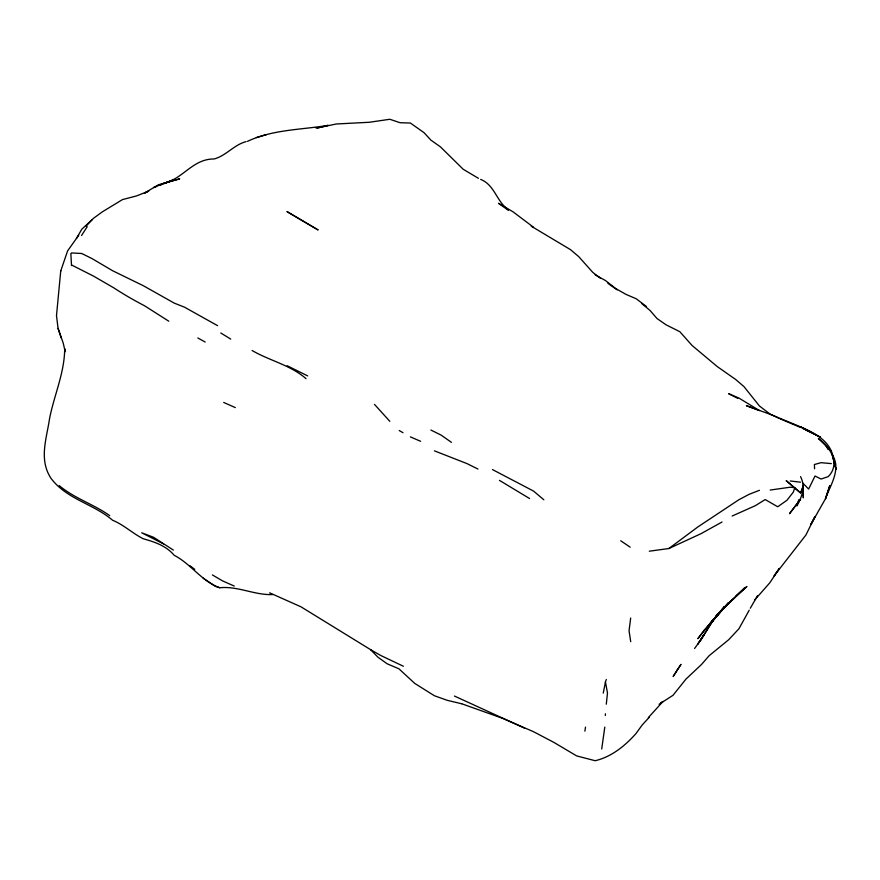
<?xml version="1.0" encoding="UTF-8"?>
<svg xmlns="http://www.w3.org/2000/svg" width="880" height="880" viewBox="0 0 880 880"><rect width="100%" height="100%" fill="white"/><g stroke="black" fill="none" stroke-linecap="round" stroke-linejoin="round"><path stroke-width="1.32" d="M64.68 349.36C64.35 373.219 54.153 395.263 49.599 418.385C46.651 438.559 38.632 459.448 50.974 478.291L51.183 478.577C66.935 499.367 93.522 503.855 112.585 520.245C123.827 524.821 132.583 533.445 143.385 538.813C154.814 541.97 166.309 545.897 174.196 555.291C191.037 563.937 201.762 581.405 219.736 587.741C237.919 585.904 254.54 595.265 272.657 594.583M605.319 715.506L605.44 713.768M60.753 270.688L56.496 315.645L58.069 328.416L63.272 343.277L65.186 351.692L65.131 349.107M604.802 727.067L601.711 749.001M606.287 704.209L607.486 693.044L605.44 681.912L606.331 679.492M71.511 265.595L70.851 253.561M630.674 618.024L629.057 630.806L630.718 641.707M584.903 731.181L585.497 727.1M603.262 693.121L605.44 681.912M800.536 476.641C805.695 486.057 801.933 497.387 796.818 505.945L798.831 499.697M60.621 271.326L67.584 250.921L78.749 235.191M829.906 485.661L825.473 498.773L810.799 524.579L815.012 516.45L805.97 534.952L774.136 575.85L779.306 568.458M801.24 492.195L803.242 485.947L803.308 497.838L802.989 488.444M829.664 485.694L825.473 498.773C830.302 485.067 840.994 470.316 832.865 455.631C828.883 439.494 812.724 432.113 798.809 426.096L769.725 414.15L746.383 405.691L759.462 410.586L738.925 398.068L728.662 393.701L737.737 398.354M81.532 235.543L87.219 226.677M800.536 492.921L786.324 480.722L800.536 492.921L803.242 485.947M749.199 610.236L738.925 628.771L728.662 639.749L709.126 655.721L701.591 664.389L685.982 679.085L673.002 695.31L659.065 704.275M750.31 608.234L757.504 595.694M76.439 238.48L81.785 229.229L92.048 219.736M694.584 648.483L700.689 640.156L713.57 619.443L711.359 622.6L725.087 606.804L722.216 609.565M700.689 640.156L714.263 618.574M779.306 568.513L769.725 582.901L754.567 600.116M715.792 616.297L717.42 614.24M717.035 615.582L711.337 622.589L720.599 611.633M718.388 613.646L724.603 606.529L708.125 625.845L728.662 602.492L716.485 615.901L697.851 638.682L704.066 630.245L724.944 606.727L718.388 613.756L744.733 587.741L726 605.913M711.018 622.402L716.452 615.923M722.282 609.631L724.801 606.65L722.029 609.499M718.388 613.976L724.801 606.65M649.33 717.2L642.224 724.955L636.053 733.48C625.064 745.844 611.589 756.844 595.177 760.727L576.664 755.909L554.103 742.522L533.566 731.72L502.766 718.41L461.835 703.802M86.152 226.072L93.39 218.383L102.454 211.772L122.452 199.606L136.587 195.91L148.775 191.092L144.463 193.226M648.34 717.629L663.058 701.415L660.902 702.801M725.087 606.804L717.761 614.438L725.021 607.046M718.388 613.756L724.922 607.134M724.911 606.991L722.106 609.708L732.776 599.401M728.662 603.361L746.9 586.487L736.23 595.771M649.308 551.199L668.888 548.526L697.851 526.944L738.925 499.708L749.199 494.285L759.462 490.303M144.529 193.072L158.4 184.789L179.718 178.849L163.922 183.304L174.196 179.553L159.808 185.317M721.996 522.027L701.052 533.654L668.888 548.526M732.138 516.032L755.304 505.692L765.215 499.554L777.711 506.77L786.973 500.258L793.342 492.085L794.816 487.674L790.262 487.201L770.187 490.05M162.778 183.777L153.659 187.539L156.112 186.648M247.467 141.361C272.756 129.415 301.29 129.855 328.207 125.345L317.68 127.952M246.07 141.614C234.025 144.804 226.193 155.694 214.17 158.961C192.698 158.785 182.952 178.937 163.922 183.304M256.333 137.577L266.607 134.607M316.085 128.161L336.38 123.981L369.281 122.276L389.818 119.273L400.081 122.716L410.355 123.024L424.028 132.66L430.892 140.118L440.462 146.883L463.232 169.301L478.423 178.31M71.511 252.934L81.785 253.517L92.048 258.61L112.585 270.721L143.385 285.747L174.196 303.094L184.459 307.164L217.569 325.655M831.336 463.617L821.073 462.671L814.396 464.519L814.583 468.776M790.262 480.986L800.536 482.207M461.637 703.758L447.106 700.282L434.423 695.75L414.744 683.408L398.948 668.811L387.134 663.773L377.96 657.217L370.557 649.638L300.982 606.815L269.632 592.834M219.736 587.741L215.259 586.289L203.192 578.193M524.645 728.211L454.443 696.047M806.212 430.199L820.556 437.25L800.536 426.877L809.886 431.552L802.868 428.505M779.999 418.77L800.536 427.493M410.355 436.876L420.618 441.287M434.434 450.857L466.928 463.573L477.972 469.051M223.696 402.446L235.323 407.594M234.245 586.058L222.607 580.921L212.41 574.948M252.076 350.493C269.797 360.789 290.29 364.958 306.009 378.642M307.67 375.903L287.133 365.728M71.577 265.001L93.467 276.078L113.96 287.958A378.785 218.691 0 0 0 144.628 305.822L168.795 321.2M778.855 418.231L769.725 413.853L759.462 406.01L743.974 386.617L735.724 379.522L717.178 366.52L692.054 345.455L679.833 331.705L666.127 324.852L657.03 318.538L650.012 310.442L641.608 303.446M403.381 666.248L380.864 655.545L370.557 649.638M402.974 432.696L399.19 430.507M480.656 179.399C494.681 184.866 496.639 201.784 508.475 209.891M430.892 430.045L441.155 435.127L451.429 442.354M163.504 543.906L141.702 532.785L153.659 537.328L173.349 550.077M492.492 469.579L533.566 491.095L543.84 499.785M197.835 337.975L205.161 342.012M595.177 274.846L605.44 280.533L615.714 288.53L625.977 294.382L636.251 298.782L646.514 306.592M529.584 498.542L499.444 480.37M531.256 226.193L570.504 249.645L578.809 256.707L592.757 272.36L600.589 278.388M220.781 332.992L230.736 339.097M109.747 515.669C93.709 504.207 74.316 498.355 59.191 485.573M607.948 283.36L617.166 289.883M620.719 540.771L630.157 547.173M508.299 210.21L498.465 203.28L513.029 211.816L533.566 227.282M189.783 565.62L194.722 569.349M374.484 404.393L389.818 421.311M802.802 483.076L808.632 489.06L815.012 476.025L821.073 479.039L828.19 476.63C840.752 464.31 830.28 446.545 818.389 438.504L831.336 451.198L826.166 445.874L828.058 449.515M833.745 460.46L835.648 464.112M58.069 328.416L61.248 337.953M832.172 454.256L836 469.293L832.678 455.51M677.314 669.9L673.156 676.489L681.01 664.356L677.314 669.9M703.692 635.151L697.851 644.028L703.692 635.151M800.536 499.158L789.569 513.623L800.536 499.158M317.944 229.867L287.133 211.684L317.944 229.867"/></g></svg>
